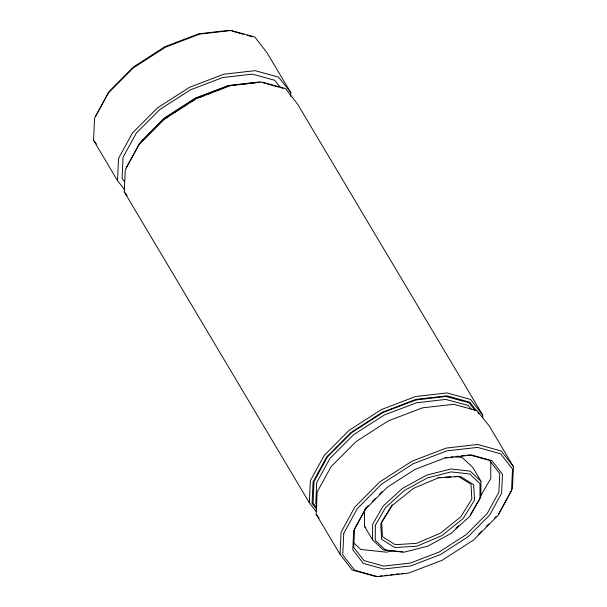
<?xml version="1.0" encoding="UTF-8"?>
<svg xmlns="http://www.w3.org/2000/svg" width="607" height="607" viewBox="0 0 607 607"><rect width="100%" height="100%" fill="white"/><g stroke="black" fill="none" stroke-linecap="round" stroke-linejoin="round"><path stroke-width="0.91" d="M402.578 552.021L383.207 549.866L372.546 539.828L364.496 526.36L364.503 510.624L366.362 507.406M490.767 462.071L490.767 478.498L480.623 495.98M372.546 539.828L372.63 524.266L383.146 506.041L402.487 488.385L426.683 475.144L450.902 468.983L470.273 471.146L480.934 481.176L480.85 496.738L470.334 514.964M124.534 189.589L117.546 180.711L118.509 158.48L132.516 132.933L157.441 107.94L189.467 87.34L223.755 74.244L255.054 70.655L278.605 77.119L290.829 92.659L290.67 96.361M377.607 576.316L375.756 576.521L352.174 569.973L340.026 554.297L316.171 514.341L317.135 492.11L331.141 466.563L356.074 441.577L388.101 420.977L422.381 407.881L453.687 404.292L477.231 410.749L489.454 426.289L513.454 466.707L512.414 488.703L498.658 513.939M117.546 180.711L93.546 140.293L94.586 118.297L108.342 93.061L133.267 67.961L165.392 47.232L199.824 34.06L231.244 30.479L254.826 37.027L266.974 52.703L290.829 92.659M316.262 511.693L309.327 502.733L124.245 191.85L125.277 169.854L139.041 144.618L163.966 119.518L196.099 98.789L230.523 85.617L261.951 82.036L285.533 88.592L297.673 104.267L482.755 415.15L482.626 417.904M309.327 502.733L310.367 480.736L324.13 455.508L349.048 430.401L381.181 409.672L415.613 396.5L447.033 392.919L470.615 399.474L482.755 415.15M340.026 554.297L341.066 532.301L354.822 507.073L379.747 481.966L411.872 461.237L446.304 448.065L477.724 444.483L501.306 451.031L513.454 466.707M95.481 116.316L108.949 91.627L133.35 67.043L164.8 46.754L198.512 33.855L229.279 30.35M126.18 167.881L139.648 143.184L164.049 118.6L195.5 98.311L229.211 85.42L259.978 81.915M382.129 521.201L392.19 504.963M368.161 505.616L366.188 507.604L354.594 528.856L353.714 547.377L363.995 560.61L383.821 566.103L410.256 563.084L439.218 552.013L466.222 534.615L487.292 513.408L498.886 492.148L499.766 473.627L489.485 460.394L469.659 454.909L466.927 455.22M372.114 501.632L375.407 498.324M379.36 494.348L381.993 491.693M478.324 534.418L481.609 531.117M486.199 526.489L488.817 523.849M494.72 517.9L496.033 516.58M141.317 141.385L165.005 117.69L195.613 98.076L227.686 85.875L231.35 85.443M455.834 528.211L458.596 525.685M164.929 118.593L168.056 116.59M175.104 112.083L176.667 111.073M183.709 106.566L186.061 105.064M192.32 101.05L194.665 99.548M198.891 97.53L203.315 95.845M206.858 94.502L211.289 92.818M218.376 90.117L221.031 89.108M391.993 550.799L386.492 552.203L360.755 549.411L353.266 542.491M233.187 85.23L235.933 84.912M237.762 84.699L241.427 84.274M243.263 84.054L246.92 83.629M248.756 83.417L256.996 82.453M445.045 457.716L447.784 457.397M450.515 457.086L453.254 456.775M455.986 456.464L458.725 456.153M461.457 455.842L464.196 455.531M380.377 575.997L382.228 575.785M384.997 575.474L387.767 575.155M390.544 574.837L393.313 574.518M396.09 574.207L398.86 573.888M401.637 573.569L403.48 573.365M437.951 477.588L440.72 477.413M445.333 477.125L450.872 476.776M454.56 476.548L458.247 476.313L471.009 484.249L471.836 499.03L460.804 516.823L440.439 533.181L416.448 543.364L395.233 544.691L382.471 536.763L381.644 521.974M455.576 456.745L462.01 457.443L472.732 467.344L480.934 481.176M231.942 31.094L243.483 34.296M247.034 35.282L252.36 36.761M262.641 82.651L265.305 83.394M267.08 83.887L278.621 87.089M280.396 87.583L283.059 88.326M364.496 526.36L365.839 527.604M475.16 410.59L468.923 402.722L445.849 396.5L415.894 399.99L383.131 412.457L351.825 432.51L327.621 456.722L313.978 481.563L313.06 503.173L316.467 507.467M471.176 409.164L468.263 405.491L445.697 399.406L416.387 402.82L384.322 415.021L353.706 434.627L330.026 458.323L316.679 482.626L315.784 503.757L316.953 505.229M280.48 87.613L274.69 80.261L252.368 74.13L222.723 77.529L190.257 89.935L159.899 109.457L136.287 133.13L123.016 157.334L122.106 178.397L124.42 181.341M316.171 514.341L319.085 518.044M476.176 410.286L469.947 402.244L446.873 395.825L416.099 399.338L382.387 412.229L350.945 432.518L326.543 457.101L313.075 481.799L312.059 503.317L316.588 509.167M477.868 412.479L479.006 413.944M93.546 140.293L96.437 144.026M124.245 191.85L127.136 195.583M375.331 525.328L375.255 540.367L385.559 550.071L404.277 552.15L427.707 546.194L451.092 533.401L469.795 516.322L479.947 498.711L480.023 483.673L469.727 473.968L451.009 471.889L427.571 477.846L404.194 490.638L385.491 507.718L375.331 525.328M343.767 533.356L342.758 554.881L354.64 570.239L377.721 576.65L408.488 573.145L442.2 560.246L473.65 539.957L498.051 515.373L511.519 490.684L512.528 469.158L500.646 453.801L477.565 447.389L446.79 450.895L413.079 463.794L381.636 484.083L357.235 508.666L343.767 533.356M353.691 530.837L352.796 549.805L363.327 563.379L383.639 569.009L410.749 565.914L440.447 554.555L468.111 536.732L489.712 514.979L501.594 493.203L502.49 474.234L491.958 460.66L471.639 455.03L444.536 458.126L414.839 469.477L387.175 487.307L365.573 509.053L353.691 530.837M392.213 505.456L380.748 523.947L381.606 539.319L394.869 547.575L416.941 546.194L441.888 535.609L463.073 518.583L474.537 500.092L473.68 484.72L460.417 476.465L438.345 477.846L413.39 488.43L392.213 505.456"/></g></svg>
